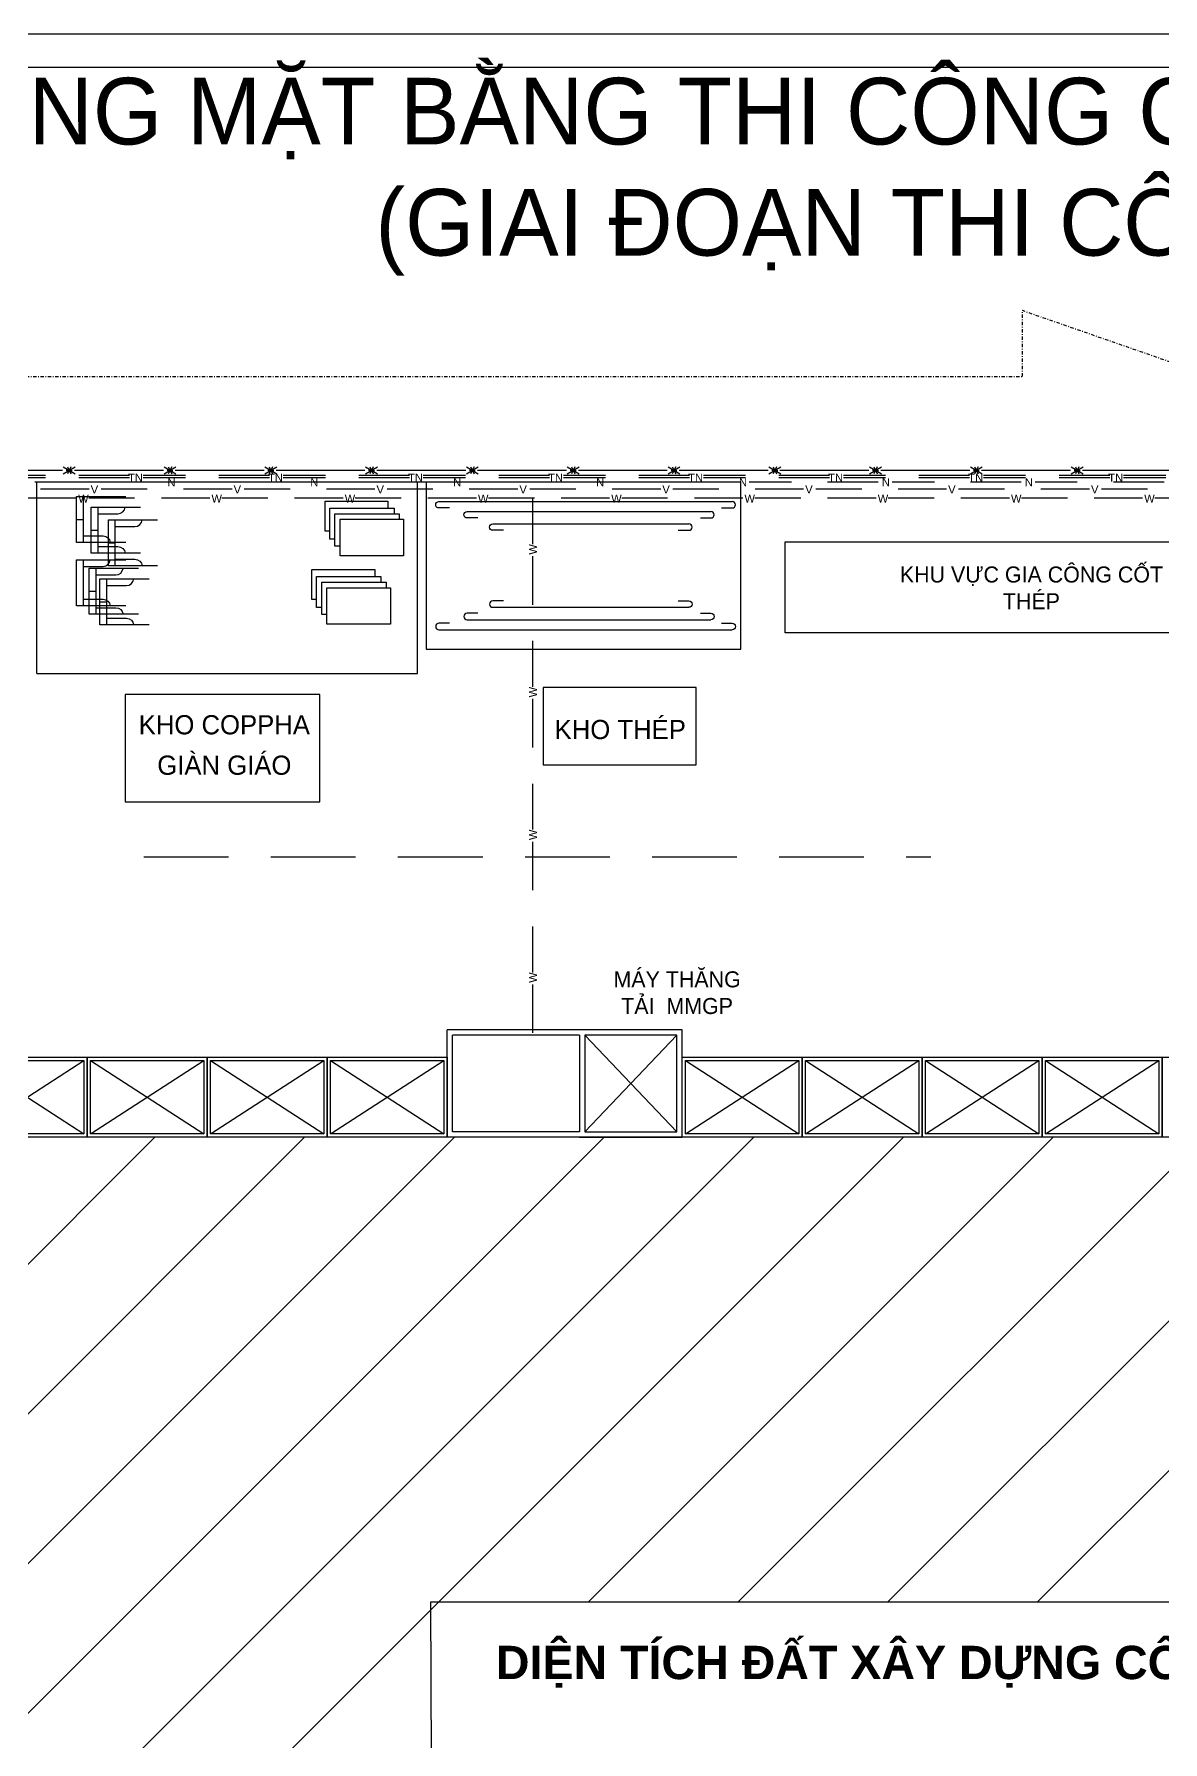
# Model space of a CAD drawing. Extents: x 122166 to 123167, y -5853 to -5259.
# Drawn here: x 122568.2 to 122737.5, y -5515.4 to -5259.3 of the extents above; entities that cross this region are included whole.
import ezdxf

# ---------------------------------------------------------------- set-up
doc = ezdxf.new("R2010")
doc.units = 0
for name, pattern in [('DASHDOTX2', [2, 1, -0.5, 0, -0.5]), ('DASHED2', [0.375, 0.25, -0.125]), ('HIDDEN', [9.525, 6.35, -3.175])]:
    doc.linetypes.add(name, pattern=pattern)
doc.layers.get('0').update_dxf_attribs({"linetype": 'CONTINUOUS'})
for name, color, linetype in [('02', 3, 'CONTINUOUS'), ('BONG', 1, 'CONTINUOUS'), ('coffa', 6, 'CONTINUOUS'), ('KHUNG', 5, 'CONTINUOUS'), ('Layer1', 4, 'DASHED2'), ('LAYER3', 6, 'CONTINUOUS'), ('Layer4', 2, 'DASHDOTX2'), ('text', 4, 'CONTINUOUS'), ('THE', 8, 'CONTINUOUS'), ('TUONG', 7, 'CONTINUOUS'), ('tuong-cot', 6, 'CONTINUOUS')]:
    doc.layers.add(name, color=color, linetype=linetype)
doc.styles.get("Standard").update_dxf_attribs({"font": 'VTIMESN.TTF'})
doc.styles.add('TH', font='VTIMESN.TTF', dxfattribs={"height": 350})

msp = doc.modelspace()

# ---------------------------------------------------------------- linework, layer by layer
for p, q in [((122558.638, -5424.22), (122575.638, -5413.22)), ((122558.638, -5413.22), (122575.638, -5424.22)), ((122576.638, -5424.22), (122593.638, -5413.22)), ((122576.638, -5413.22), (122593.638, -5424.22)), ((122594.638, -5413.22), (122611.638, -5424.22)), ((122594.638, -5424.22), (122611.638, -5413.22)), ((122612.638, -5413.22), (122629.638, -5424.22)), ((122612.638, -5424.22), (122629.638, -5413.22)), ((122665.86, -5424.22), (122682.86, -5413.22)), ((122665.86, -5413.22), (122682.86, -5424.22)), ((122683.86, -5424.22), (122700.86, -5413.22)), ((122683.86, -5413.22), (122700.86, -5424.22)), ((122701.86, -5413.22), (122718.86, -5424.22)), ((122701.86, -5424.22), (122718.86, -5413.22)), ((122719.86, -5413.22), (122736.86, -5424.22)), ((122719.86, -5424.22), (122736.86, -5413.22))]:
    msp.add_line(p, q)
for points in [[(122558.138, -5412.72), (122576.138, -5412.72), (122576.138, -5424.72), (122558.138, -5424.72)], [(122558.638, -5413.22), (122575.638, -5413.22), (122575.638, -5424.22), (122558.638, -5424.22)], [(122576.138, -5412.72), (122594.138, -5412.72), (122594.138, -5424.72), (122576.138, -5424.72)], [(122576.638, -5413.22), (122593.638, -5413.22), (122593.638, -5424.22), (122576.638, -5424.22)], [(122594.138, -5412.72), (122612.138, -5412.72), (122612.138, -5424.72), (122594.138, -5424.72)], [(122594.638, -5413.22), (122611.638, -5413.22), (122611.638, -5424.22), (122594.638, -5424.22)], [(122612.138, -5412.72), (122630.138, -5412.72), (122630.138, -5424.72), (122612.138, -5424.72)], [(122612.638, -5413.22), (122629.638, -5413.22), (122629.638, -5424.22), (122612.638, -5424.22)], [(122665.36, -5412.72), (122683.36, -5412.72), (122683.36, -5424.72), (122665.36, -5424.72)], [(122665.86, -5413.22), (122682.86, -5413.22), (122682.86, -5424.22), (122665.86, -5424.22)], [(122683.36, -5412.72), (122701.36, -5412.72), (122701.36, -5424.72), (122683.36, -5424.72)], [(122683.86, -5413.22), (122700.86, -5413.22), (122700.86, -5424.22), (122683.86, -5424.22)], [(122701.36, -5412.72), (122719.36, -5412.72), (122719.36, -5424.72), (122701.36, -5424.72)], [(122701.86, -5413.22), (122718.86, -5413.22), (122718.86, -5424.22), (122701.86, -5424.22)], [(122719.36, -5412.72), (122737.36, -5412.72), (122737.36, -5424.72), (122719.36, -5424.72)], [(122719.86, -5413.22), (122736.86, -5413.22), (122736.86, -5424.22), (122719.86, -5424.22)], [(122737.36, -5412.72), (122755.36, -5412.72), (122755.36, -5424.72), (122737.36, -5424.72)]]:
    msp.add_lwpolyline(points, close=True)
at = {"layer": '02', "linetype": 'Continuous'}
for points in [[(122581.838, -5374.403), (122611.04, -5374.403), (122611.04, -5358.327), (122581.838, -5358.327)], [(122644.525, -5368.848), (122667.457, -5368.848), (122667.457, -5357.264), (122644.525, -5357.264)]]:
    msp.add_lwpolyline(points, close=True, dxfattribs=at)
at = {"layer": 'BONG'}
for p, q in [((122574.54, -5332.048), (122575.582, -5332.048)), ((122576.772, -5333.644), (122577.814, -5333.644)), ((122579.323, -5335.56), (122580.365, -5335.56)), ((122576.457, -5342.819), (122577.499, -5342.819)), ((122578.052, -5344.415), (122579.093, -5344.415)), ((122630.138, -5424.72), (122630.138, -5408.588)), ((122649.985, -5408.588), (122630.138, -5408.588)), ((122630.938, -5423.92), (122630.938, -5409.388)), ((122649.985, -5409.388), (122630.938, -5409.388)), ((122665.36, -5408.588), (122649.985, -5408.588)), ((122649.985, -5409.388), (122649.985, -5423.92)), ((122650.785, -5423.92), (122664.56, -5409.388)), ((122650.785, -5409.388), (122664.56, -5423.92)), ((122665.36, -5424.72), (122665.36, -5408.588)), ((122649.985, -5424.72), (122630.138, -5424.72)), ((122649.985, -5423.92), (122630.938, -5423.92)), ((122649.985, -5424.72), (122665.36, -5424.72))]:
    msp.add_line(p, q, dxfattribs=at)
for points in [[(122581.938, -5335.496), (122574.54, -5335.496), (122574.54, -5328.601), (122581.938, -5328.601)], [(122575.582, -5335.502), (122575.582, -5328.619)], [(122584.17, -5337.092), (122576.772, -5337.092), (122576.772, -5330.197), (122584.17, -5330.197)], [(122577.814, -5337.098), (122577.814, -5330.215)], [(122586.72, -5339.007), (122579.323, -5339.007), (122579.323, -5332.112), (122586.72, -5332.112)], [(122580.365, -5339.014), (122580.365, -5332.13)], [(122581.941, -5344.989), (122574.544, -5344.989), (122574.544, -5338.094), (122581.941, -5338.094)], [(122575.586, -5344.996), (122575.586, -5338.112)], [(122583.855, -5346.266), (122576.457, -5346.266), (122576.457, -5339.371), (122583.855, -5339.371)], [(122577.499, -5346.273), (122577.499, -5339.389)], [(122585.449, -5347.862), (122578.052, -5347.862), (122578.052, -5340.967), (122585.449, -5340.967)], [(122579.093, -5347.869), (122579.093, -5340.985)]]:
    msp.add_lwpolyline(points, dxfattribs=at)
for points in [[(122577.814, -5331.198), (122580.76, -5331.198, 0.385574), (122581.846, -5330.215, -0.3019008)], [(122630.492, -5330.334), (122628.902, -5330.334, -1), (122628.902, -5329.361)], [(122628.902, -5329.361), (122672.876, -5329.361, -1)], [(122671.286, -5330.334), (122672.876, -5330.334, 1), (122672.876, -5329.361)], [(122580.365, -5333.114), (122583.311, -5333.114, 0.385574), (122584.397, -5332.13, -0.3019008)], [(122634.731, -5331.835), (122633.141, -5331.835, -1), (122633.141, -5330.863)], [(122633.141, -5330.863), (122669.696, -5330.863, -1.0013427)], [(122638.574, -5333.688), (122636.984, -5333.688, -1), (122636.984, -5332.715)], [(122636.984, -5332.715), (122666.383, -5332.715, -1.0026265)], [(122664.793, -5333.688), (122666.383, -5333.688, 1), (122666.383, -5332.715)], [(122668.106, -5331.835), (122669.696, -5331.835, 1), (122669.696, -5330.863)], [(122575.582, -5334.519), (122578.528, -5334.519, -0.385574), (122579.614, -5335.502, 0.3019008)], [(122577.814, -5336.115), (122580.76, -5336.115, -0.385574), (122581.846, -5337.098, 0.3019008)], [(122575.586, -5339.096), (122578.532, -5339.096, 0.385574), (122579.618, -5338.112, -0.3019008)], [(122577.499, -5340.373), (122580.445, -5340.373, 0.385574), (122581.531, -5339.389, -0.3019008)], [(122580.365, -5338.03), (122583.311, -5338.03, -0.385574), (122584.397, -5339.014, 0.3019008)], [(122579.093, -5341.969), (122582.04, -5341.969, 0.385574), (122583.125, -5340.985, -0.3019008)], [(122575.586, -5344.013), (122578.532, -5344.013, -0.385574), (122579.618, -5344.996, 0.3019008)], [(122577.499, -5345.289), (122580.445, -5345.289, -0.385574), (122581.531, -5346.273, 0.3019008)], [(122638.574, -5344.265), (122636.984, -5344.265, 1), (122636.984, -5345.237)], [(122636.984, -5345.237), (122666.383, -5345.237, 1.0026265)], [(122664.793, -5344.265), (122666.383, -5344.265, -1), (122666.383, -5345.237)], [(122579.093, -5346.886), (122582.04, -5346.886, -0.385574), (122583.125, -5347.869, 0.3019008)], [(122630.492, -5347.619), (122628.902, -5347.619, 1), (122628.902, -5348.591)], [(122634.731, -5346.117), (122633.141, -5346.117, 1), (122633.141, -5347.09)], [(122633.141, -5347.09), (122669.696, -5347.09, 1.0013427)], [(122668.106, -5346.117), (122669.696, -5346.117, -1), (122669.696, -5347.09)], [(122671.286, -5347.619), (122672.876, -5347.619, -1), (122672.876, -5348.591)], [(122628.902, -5348.591), (122672.876, -5348.591, 1)]]:
    msp.add_lwpolyline(points, format="xyb", dxfattribs=at)
for points in [[(122650.785, -5423.92), (122664.56, -5423.92), (122664.56, -5409.388), (122650.785, -5409.388)], [(122627.708, -5494.426), (122776.746, -5494.426), (122776.746, -5517.975), (122627.761, -5517.975)]]:
    msp.add_lwpolyline(points, close=True, dxfattribs=at)
at = {"layer": 'coffa', "color": 2, "linetype": 'Continuous'}
for p, q in [((122568.578, -5326.434), (122625.685, -5326.434)), ((122568.578, -5355.153), (122568.578, -5326.434)), ((122625.685, -5355.153), (122625.685, -5326.434)), ((122626.998, -5326.418), (122674.184, -5326.418)), ((122626.998, -5326.418), (122626.998, -5351.535)), ((122674.184, -5351.535), (122674.184, -5326.418)), ((122626.998, -5351.535), (122674.184, -5351.535)), ((122568.578, -5355.153), (122625.685, -5355.153))]:
    msp.add_line(p, q, dxfattribs=at)
at = {"layer": 'coffa', "color": 7, "linetype": 'Continuous'}
msp.add_line((123081.339, -5424.72), (122432.138, -5424.72), dxfattribs=at)
at = {"layer": 'coffa', "color": 2, "linetype": 'Continuous'}
msp.add_lwpolyline([(123162.219, -5848.265), (123162.219, -5264.265), (122331.219, -5264.265), (122331.219, -5848.265)], close=True, dxfattribs=at)
at = {"layer": 'KHUNG'}
msp.add_lwpolyline([(123167.219, -5853.265), (123167.219, -5259.265), (122326.219, -5259.265), (122326.219, -5853.265)], close=True, dxfattribs=at)
at = {"layer": 'Layer1', "color": 2, "linetype": 'Continuous', "ltscale": 0.8}
for p, q in [((122572.456, -5324.72), (122559.123, -5324.72)), ((122572.563, -5324.165), (122574.345, -5325.22)), ((122572.563, -5325.22), (122574.345, -5324.165)), ((122573.454, -5324.692), (122573.015, -5324.692)), ((122573.195, -5324.165), (122573.714, -5325.22)), ((122573.714, -5324.165), (122573.195, -5325.22)), ((122573.454, -5324.692), (122573.894, -5324.692)), ((122587.572, -5324.72), (122574.238, -5324.72)), ((122587.679, -5324.165), (122589.461, -5325.22)), ((122587.679, -5325.22), (122589.461, -5324.165)), ((122588.57, -5324.692), (122588.13, -5324.692)), ((122588.31, -5324.165), (122588.829, -5325.22)), ((122588.829, -5324.165), (122588.31, -5325.22)), ((122588.57, -5324.692), (122589.009, -5324.692)), ((122602.687, -5324.72), (122589.354, -5324.72)), ((122602.794, -5324.165), (122604.576, -5325.22)), ((122602.794, -5325.22), (122604.576, -5324.165)), ((122603.685, -5324.692), (122603.246, -5324.692)), ((122603.425, -5324.165), (122603.945, -5325.22)), ((122603.945, -5324.165), (122603.425, -5325.22)), ((122603.685, -5324.692), (122604.125, -5324.692)), ((122617.802, -5324.72), (122604.469, -5324.72)), ((122617.909, -5324.165), (122619.691, -5325.22)), ((122617.909, -5325.22), (122619.691, -5324.165)), ((122618.8, -5324.692), (122618.361, -5324.692)), ((122618.541, -5324.165), (122619.06, -5325.22)), ((122619.06, -5324.165), (122618.541, -5325.22)), ((122618.8, -5324.692), (122619.24, -5324.692)), ((122632.918, -5324.72), (122619.584, -5324.72)), ((122633.025, -5324.165), (122634.807, -5325.22)), ((122633.025, -5325.22), (122634.807, -5324.165)), ((122633.916, -5324.692), (122633.476, -5324.692)), ((122633.656, -5324.165), (122634.175, -5325.22)), ((122634.175, -5324.165), (122633.656, -5325.22)), ((122633.916, -5324.692), (122634.355, -5324.692)), ((122648.033, -5324.72), (122634.7, -5324.72)), ((122648.14, -5324.165), (122649.922, -5325.22)), ((122648.14, -5325.22), (122649.922, -5324.165)), ((122649.031, -5324.692), (122648.592, -5324.692)), ((122648.771, -5324.165), (122649.291, -5325.22)), ((122649.291, -5324.165), (122648.771, -5325.22)), ((122649.031, -5324.692), (122649.471, -5324.692)), ((122663.148, -5324.72), (122649.815, -5324.72)), ((122663.256, -5324.165), (122665.038, -5325.22)), ((122663.256, -5325.22), (122665.038, -5324.165)), ((122664.147, -5324.692), (122663.707, -5324.692)), ((122663.887, -5324.165), (122664.406, -5325.22)), ((122664.406, -5324.165), (122663.887, -5325.22)), ((122664.147, -5324.692), (122664.586, -5324.692)), ((122678.264, -5324.72), (122664.931, -5324.72)), ((122678.371, -5324.165), (122680.153, -5325.22)), ((122678.371, -5325.22), (122680.153, -5324.165)), ((122679.262, -5324.692), (122678.822, -5324.692)), ((122679.002, -5324.165), (122679.522, -5325.22)), ((122679.522, -5324.165), (122679.002, -5325.22)), ((122679.262, -5324.692), (122679.701, -5324.692)), ((122693.379, -5324.72), (122680.046, -5324.72)), ((122693.486, -5324.165), (122695.268, -5325.22)), ((122693.486, -5325.22), (122695.268, -5324.165)), ((122694.377, -5324.692), (122693.938, -5324.692)), ((122694.118, -5324.165), (122694.637, -5325.22)), ((122694.637, -5324.165), (122694.118, -5325.22)), ((122694.377, -5324.692), (122694.817, -5324.692)), ((122708.495, -5324.72), (122695.161, -5324.72)), ((122708.602, -5324.165), (122710.384, -5325.22)), ((122708.602, -5325.22), (122710.384, -5324.165)), ((122709.493, -5324.692), (122709.053, -5324.692)), ((122709.233, -5324.165), (122709.752, -5325.22)), ((122709.752, -5324.165), (122709.233, -5325.22)), ((122709.493, -5324.692), (122709.932, -5324.692)), ((122723.61, -5324.72), (122710.277, -5324.72)), ((122723.717, -5324.165), (122725.499, -5325.22)), ((122723.717, -5325.22), (122725.499, -5324.165)), ((122724.608, -5324.692), (122724.169, -5324.692)), ((122724.348, -5324.165), (122724.868, -5325.22)), ((122724.868, -5324.165), (122724.348, -5325.22)), ((122724.608, -5324.692), (122725.048, -5324.692)), ((122738.725, -5324.72), (122725.392, -5324.72))]:
    msp.add_line(p, q, dxfattribs=at)
at = {"layer": 'LAYER3', "linetype": 'DASHDOTX2', "ltscale": 0.5}
for p, q in [((122764.619, -5317.5), (122716.406, -5300.736)), ((122716.406, -5310.602), (122716.406, -5300.736)), ((122338.162, -5310.602), (122716.406, -5310.602))]:
    msp.add_line(p, q, dxfattribs=at)
at = {"layer": 'LAYER3', "linetype": 'Continuous'}
for points in [[(122612.53, -5333.815), (122611.826, -5333.815), (122611.826, -5329.318), (122621.256, -5329.318), (122621.256, -5330.372)], [(122613.304, -5335.01), (122612.53, -5335.01), (122612.53, -5330.372), (122622.17, -5330.372), (122622.17, -5331.215)], [(122614.067, -5336.064), (122613.304, -5336.064), (122613.304, -5331.215), (122622.944, -5331.215), (122622.944, -5332.036)], [(122610.553, -5344.07), (122609.849, -5344.07), (122609.849, -5339.573), (122619.278, -5339.573), (122619.278, -5340.627)], [(122611.327, -5345.265), (122610.553, -5345.265), (122610.553, -5340.627), (122620.193, -5340.627), (122620.193, -5341.47)], [(122612.09, -5346.319), (122611.327, -5346.319), (122611.327, -5341.47), (122620.967, -5341.47), (122620.967, -5342.29)]]:
    msp.add_lwpolyline(points, dxfattribs=at)
for points in [[(122623.594, -5337.524), (122614.067, -5337.524), (122614.067, -5332.036), (122623.594, -5332.036)], [(122680.805, -5335.434), (122752.506, -5335.434), (122752.506, -5349.049), (122680.805, -5349.049)], [(122621.616, -5347.779), (122612.09, -5347.779), (122612.09, -5342.29), (122621.616, -5342.29)]]:
    msp.add_lwpolyline(points, close=True, dxfattribs=at)
at = {"layer": 'Layer4', "linetype": 'HIDDEN', "ltscale": 2}
msp.add_line((122584.661, -5382.654), (122702.677, -5382.654), dxfattribs=at)
at = {"layer": 'Layer4', "linetype": 'HIDDEN', "ltscale": 0.8}
for points in [[(122638.126, -5382.696, 0, 0, 0), (122642.923, -5382.696, 3.2, 0, 0), (122647.721, -5382.696, 0, 0, 0)], [(122673.852, -5382.654, 0, 0, 0), (122678.649, -5382.654, 3.2, 0, 0), (122683.447, -5382.654, 0, 0, 0)]]:
    msp.add_lwpolyline(points, format="xyseb", dxfattribs=at)
at = {"layer": 'THE', "linetype": 'Continuous'}
for p, q in [((122432.138, -5578.894), (122586.312, -5424.72)), ((122432.138, -5601.345), (122608.763, -5424.72)), ((122432.138, -5623.796), (122631.213, -5424.72)), ((122432.138, -5646.246), (122653.664, -5424.72)), ((122448.114, -5652.721), (122676.115, -5424.72)), ((122470.565, -5652.721), (122698.565, -5424.72)), ((122651.31, -5494.426), (122721.016, -5424.72)), ((122673.761, -5494.426), (122743.467, -5424.72)), ((122696.212, -5494.426), (122765.917, -5424.72)), ((122718.662, -5494.426), (122788.368, -5424.72))]:
    msp.add_line(p, q, dxfattribs=at)
at = {"layer": 'tuong-cot'}
for p, q in [((122563.56, -5325.39), (122569.889, -5325.39)), ((122563.56, -5325.74), (122569.889, -5325.74)), ((122568.281, -5326.434), (122574.61, -5326.434)), ((122568.281, -5326.434), (122574.61, -5326.434)), ((122576.442, -5327.52), (122569.166, -5327.52)), ((122574.889, -5325.39), (122582.489, -5325.39)), ((122574.889, -5325.74), (122582.489, -5325.74)), ((122585.144, -5327.52), (122578.253, -5327.52)), ((122580.04, -5326.434), (122587.64, -5326.434)), ((122580.04, -5326.434), (122587.64, -5326.434)), ((122584.56, -5325.39), (122590.889, -5325.39)), ((122584.56, -5325.74), (122590.889, -5325.74)), ((122589.712, -5326.434), (122596.04, -5326.434)), ((122589.712, -5326.434), (122596.04, -5326.434)), ((122597.872, -5327.52), (122590.597, -5327.52)), ((122595.889, -5325.39), (122603.489, -5325.39)), ((122595.889, -5325.74), (122603.489, -5325.74)), ((122606.574, -5327.52), (122599.683, -5327.52)), ((122601.471, -5326.434), (122609.071, -5326.434)), ((122601.471, -5326.434), (122609.071, -5326.434)), ((122605.56, -5325.39), (122611.889, -5325.39)), ((122605.56, -5325.74), (122611.889, -5325.74)), ((122611.143, -5326.434), (122617.471, -5326.434)), ((122611.143, -5326.434), (122617.471, -5326.434)), ((122619.303, -5327.52), (122612.028, -5327.52)), ((122616.889, -5325.39), (122624.489, -5325.39)), ((122616.889, -5325.74), (122624.489, -5325.74)), ((122628.005, -5327.52), (122621.114, -5327.52)), ((122622.902, -5326.434), (122630.502, -5326.434)), ((122622.902, -5326.434), (122630.502, -5326.434)), ((122626.56, -5325.39), (122632.889, -5325.39)), ((122626.56, -5325.74), (122632.889, -5325.74)), ((122632.573, -5326.434), (122638.902, -5326.434)), ((122632.573, -5326.434), (122638.902, -5326.434)), ((122640.733, -5327.52), (122633.458, -5327.52)), ((122637.889, -5325.39), (122645.489, -5325.39)), ((122637.889, -5325.74), (122645.489, -5325.74)), ((122649.436, -5327.52), (122642.544, -5327.52)), ((122644.332, -5326.434), (122651.932, -5326.434)), ((122644.332, -5326.434), (122651.932, -5326.434)), ((122647.56, -5325.39), (122653.889, -5325.39)), ((122647.56, -5325.74), (122653.889, -5325.74)), ((122654.004, -5326.434), (122660.332, -5326.434)), ((122654.004, -5326.434), (122660.332, -5326.434)), ((122662.164, -5327.52), (122654.889, -5327.52)), ((122658.889, -5325.39), (122666.489, -5325.39)), ((122658.889, -5325.74), (122666.489, -5325.74)), ((122670.866, -5327.52), (122663.975, -5327.52)), ((122665.763, -5326.434), (122673.363, -5326.434)), ((122665.763, -5326.434), (122673.363, -5326.434)), ((122668.56, -5325.39), (122674.889, -5325.39)), ((122668.56, -5325.74), (122674.889, -5325.74)), ((122675.434, -5326.434), (122681.763, -5326.434)), ((122675.434, -5326.434), (122681.763, -5326.434)), ((122683.595, -5327.52), (122676.32, -5327.52)), ((122679.889, -5325.39), (122687.489, -5325.39)), ((122679.889, -5325.74), (122687.489, -5325.74)), ((122692.297, -5327.52), (122685.406, -5327.52)), ((122687.194, -5326.434), (122694.794, -5326.434)), ((122687.194, -5326.434), (122694.794, -5326.434)), ((122689.56, -5325.39), (122695.889, -5325.39)), ((122689.56, -5325.74), (122695.889, -5325.74)), ((122696.865, -5326.434), (122703.194, -5326.434)), ((122696.865, -5326.434), (122703.194, -5326.434)), ((122705.025, -5327.52), (122697.75, -5327.52)), ((122700.889, -5325.39), (122708.489, -5325.39)), ((122700.889, -5325.74), (122708.489, -5325.74)), ((122713.728, -5327.52), (122706.836, -5327.52)), ((122708.624, -5326.434), (122716.224, -5326.434)), ((122708.624, -5326.434), (122716.224, -5326.434)), ((122710.56, -5325.39), (122716.889, -5325.39)), ((122710.56, -5325.74), (122716.889, -5325.74)), ((122718.296, -5326.434), (122724.624, -5326.434)), ((122718.296, -5326.434), (122724.624, -5326.434)), ((122726.456, -5327.52), (122719.181, -5327.52)), ((122721.889, -5325.39), (122729.489, -5325.39)), ((122721.889, -5325.74), (122729.489, -5325.74)), ((122735.158, -5327.52), (122728.267, -5327.52)), ((122730.055, -5326.434), (122737.655, -5326.434)), ((122730.055, -5326.434), (122737.655, -5326.434)), ((122731.56, -5325.39), (122737.889, -5325.39)), ((122731.56, -5325.74), (122737.889, -5325.74)), ((122574.564, -5328.874), (122567.289, -5328.874)), ((122583.267, -5328.874), (122576.375, -5328.874)), ((122594.548, -5328.874), (122587.272, -5328.874)), ((122603.25, -5328.874), (122596.358, -5328.874)), ((122614.531, -5328.874), (122607.256, -5328.874)), ((122623.233, -5328.874), (122616.342, -5328.874)), ((122634.514, -5328.874), (122627.239, -5328.874)), ((122643.216, -5328.874), (122636.325, -5328.874)), ((122642.957, -5328.874), (122642.957, -5335.765)), ((122654.497, -5328.874), (122647.222, -5328.874)), ((122663.199, -5328.874), (122656.308, -5328.874)), ((122674.48, -5328.874), (122667.205, -5328.874)), ((122683.182, -5328.874), (122676.291, -5328.874)), ((122694.463, -5328.874), (122687.188, -5328.874)), ((122703.165, -5328.874), (122696.274, -5328.874)), ((122714.446, -5328.874), (122707.171, -5328.874)), ((122723.148, -5328.874), (122716.257, -5328.874)), ((122734.429, -5328.874), (122727.154, -5328.874)), ((122743.131, -5328.874), (122736.24, -5328.874)), ((122642.957, -5337.576), (122642.957, -5344.851)), ((122642.957, -5350.282), (122642.957, -5357.173)), ((122642.957, -5358.984), (122642.957, -5366.259)), ((122642.957, -5371.69), (122642.957, -5378.581)), ((122642.957, -5380.392), (122642.957, -5387.667)), ((122642.957, -5393.098), (122642.957, -5399.989)), ((122642.957, -5401.8), (122642.957, -5409.075))]:
    msp.add_line(p, q, dxfattribs=at)

# ---------------------------------------------------------------- texts
at = {"layer": 'Layer4', "color": 3, "linetype": 'Continuous', "ltscale": 0.5, "attachment_point": 5, "style": 'TH'}
for s, insert, char_height, width in [('KHU VÖÏC GIA COÂNG COÁT THEÙP ', (122717.757, -5342.313), 2.4, 40.7698), ('KHO COPPHA', (122596.718, -5362.873), 2.88, 43.69008), ('KHO THEÙP', (122656.093, -5363.582), 2.88, 43.69008), ('GIAØN GIAÙO', (122596.718, -5368.934), 2.88, 43.69008)]:
    msp.add_mtext(s, dxfattribs=dict(at, insert=insert, char_height=char_height, width=width))
at = {"layer": 'Layer4', "linetype": 'Continuous', "ltscale": 0.5, "insert": (122664.618, -5403.052), "char_height": 2.4, "width": 41.18328, "attachment_point": 5, "style": 'TH'}
msp.add_mtext('{\\C3;MAÙY THAÊNG \\PTAÛI  MMGP}', dxfattribs=at)
at = {"layer": 'text'}
for s, insert, char_height, width, attachment_point in [('{\\fVNI-Helve|b0|i0|c0|p2;V}', (122576.678, -5326.962), 1.2, 1.53541, 1), ('{\\fVNI-Helve|b0|i0|c0|p2;TN}', (122582.272, -5325.182), 1.2, 1.53541, 1), ('{\\fVNI-Helve|b0|i0|c0|p2;N}', (122588.175, -5325.876), 1.2, 1.53541, 1), ('{\\fVNI-Helve|b0|i0|c0|p2;N}', (122588.175, -5325.876), 1.2, 1.53541, 1), ('{\\fVNI-Helve|b0|i0|c0|p2;V}', (122598.109, -5326.962), 1.2, 1.53541, 1), ('{\\fVNI-Helve|b0|i0|c0|p2;TN}', (122603.272, -5325.182), 1.2, 1.53541, 1), ('{\\fVNI-Helve|b0|i0|c0|p2;N}', (122609.606, -5325.876), 1.2, 1.53541, 1), ('{\\fVNI-Helve|b0|i0|c0|p2;N}', (122609.606, -5325.876), 1.2, 1.53541, 1), ('{\\fVNI-Helve|b0|i0|c0|p2;V}', (122619.54, -5326.962), 1.2, 1.53541, 1), ('{\\fVNI-Helve|b0|i0|c0|p2;TN}', (122624.272, -5325.182), 1.2, 1.53541, 1), ('{\\fVNI-Helve|b0|i0|c0|p2;N}', (122631.036, -5325.876), 1.2, 1.53541, 1), ('{\\fVNI-Helve|b0|i0|c0|p2;N}', (122631.036, -5325.876), 1.2, 1.53541, 1), ('{\\fVNI-Helve|b0|i0|c0|p2;V}', (122640.97, -5326.962), 1.2, 1.53541, 1), ('{\\fVNI-Helve|b0|i0|c0|p2;TN}', (122645.272, -5325.182), 1.2, 1.53541, 1), ('{\\fVNI-Helve|b0|i0|c0|p2;N}', (122652.467, -5325.876), 1.2, 1.53541, 1), ('{\\fVNI-Helve|b0|i0|c0|p2;N}', (122652.467, -5325.876), 1.2, 1.53541, 1), ('{\\fVNI-Helve|b0|i0|c0|p2;V}', (122662.401, -5326.962), 1.2, 1.53541, 1), ('{\\fVNI-Helve|b0|i0|c0|p2;TN}', (122666.272, -5325.182), 1.2, 1.53541, 1), ('{\\fVNI-Helve|b0|i0|c0|p2;N}', (122673.898, -5325.876), 1.2, 1.53541, 1), ('{\\fVNI-Helve|b0|i0|c0|p2;N}', (122673.898, -5325.876), 1.2, 1.53541, 1), ('{\\fVNI-Helve|b0|i0|c0|p2;V}', (122683.831, -5326.962), 1.2, 1.53541, 1), ('{\\fVNI-Helve|b0|i0|c0|p2;TN}', (122687.272, -5325.182), 1.2, 1.53541, 1), ('{\\fVNI-Helve|b0|i0|c0|p2;N}', (122695.328, -5325.876), 1.2, 1.53541, 1), ('{\\fVNI-Helve|b0|i0|c0|p2;N}', (122695.328, -5325.876), 1.2, 1.53541, 1), ('{\\fVNI-Helve|b0|i0|c0|p2;V}', (122705.262, -5326.962), 1.2, 1.53541, 1), ('{\\fVNI-Helve|b0|i0|c0|p2;TN}', (122708.272, -5325.182), 1.2, 1.53541, 1), ('{\\fVNI-Helve|b0|i0|c0|p2;N}', (122716.759, -5325.876), 1.2, 1.53541, 1), ('{\\fVNI-Helve|b0|i0|c0|p2;N}', (122716.759, -5325.876), 1.2, 1.53541, 1), ('{\\fVNI-Helve|b0|i0|c0|p2;V}', (122726.693, -5326.962), 1.2, 1.53541, 1), ('{\\fVNI-Helve|b0|i0|c0|p2;TN}', (122729.272, -5325.182), 1.2, 1.53541, 1), ('{\\fVNI-Helve|b0|i0|c0|p2;W}', (122574.801, -5328.316), 1.2, 1.53541, 1), ('{\\fVNI-Helve|b0|i0|c0|p2;W}', (122594.784, -5328.316), 1.2, 1.53541, 1), ('{\\fVNI-Helve|b0|i0|c0|p2;W}', (122614.767, -5328.316), 1.2, 1.53541, 1), ('{\\fVNI-Helve|b0|i0|c0|p2;W}', (122634.75, -5328.316), 1.2, 1.53541, 1), ('{\\fVNI-Helve|b0|i0|c0|p2;W}', (122654.733, -5328.316), 1.2, 1.53541, 1), ('{\\fVNI-Helve|b0|i0|c0|p2;W}', (122674.717, -5328.316), 1.2, 1.53541, 1), ('{\\fVNI-Helve|b0|i0|c0|p2;W}', (122694.7, -5328.316), 1.2, 1.53541, 1), ('{\\fVNI-Helve|b0|i0|c0|p2;W}', (122714.683, -5328.316), 1.2, 1.53541, 1), ('{\\fVNI-Helve|b0|i0|c0|p2;W}', (122734.666, -5328.316), 1.2, 1.53541, 1), ('{\\fVNI-Helve|b1|i0|c0|p2;DIEÄN TÍCH ÑAÁT XAÂY DÖÏNG COÂNG TRÌNH}', (122705.908, -5501), 5, 169.7056, 2)]:
    msp.add_mtext(s, dxfattribs=dict(at, insert=insert, char_height=char_height, width=width, attachment_point=attachment_point))
at = {"layer": 'text', "char_height": 1.2, "width": 1.53541, "attachment_point": 1, "rotation": 90}
for insert in [(122642.398, -5337.34), (122642.398, -5358.748), (122642.398, -5380.156), (122642.398, -5401.564)]:
    msp.add_mtext('{\\fVNI-Helve|b0|i0|c0|p2;W}', dxfattribs=dict(at, insert=insert))
at = {"layer": 'TUONG', "insert": (122548.784, -5265.811), "char_height": 10, "attachment_point": 1}
msp.add_mtext('TOÅNG MAËT BAÈNG THI COÂNG COÂNG TRÖÔØNG   TL 1:100\\P                   (GIAI ÑOAÏN THI COÂNG KHUNG)', dxfattribs=at)

doc.saveas('drawing.dxf')
